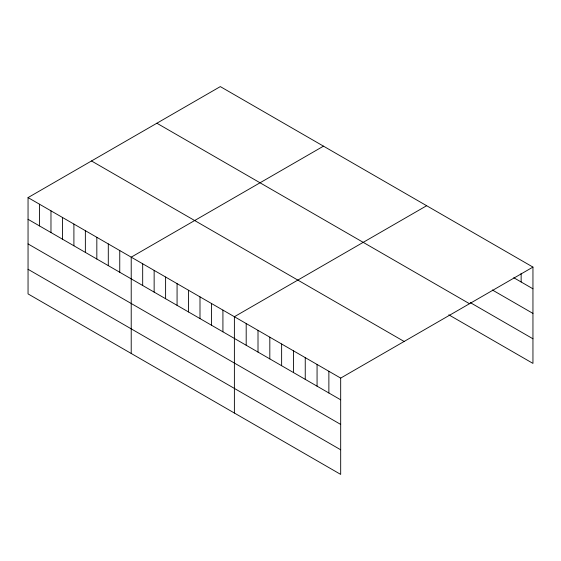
<?xml version="1.0" encoding="UTF-8"?>
<svg xmlns="http://www.w3.org/2000/svg" width="561" height="561" viewBox="0 0 561 561"><rect width="100%" height="100%" fill="white"/><g stroke="black" fill="none" stroke-linecap="round" stroke-linejoin="round"><path stroke-width="0.84" d="M28.05 197.598L340.681 378.093L340.681 474.403L28.05 293.908L28.05 197.598L220.319 86.597L532.95 267.092L532.95 363.402L448.8 314.819M323.487 146.155L131.218 257.162L131.218 353.472M426.655 205.719L234.386 316.727L234.386 413.036M340.681 378.093L532.95 267.092M513.757 277.723L532.95 288.803M492.355 289.981L532.95 313.417M470.209 302.561L532.95 338.781M156.87 123.224L469.501 303.718M91.499 160.965L404.13 341.467M28.05 219.309L340.681 399.811M28.05 243.93L340.681 424.425M28.05 269.294L340.681 449.789M521.141 273.298L521.141 281.987M328.872 371.277L328.872 392.988M317.063 364.461L317.063 386.171M305.247 357.638L305.247 379.355M293.438 350.821L293.438 372.532M281.629 343.998L281.629 365.716M269.82 337.182L269.82 358.893M258.011 330.366L258.011 352.077M246.195 323.543L246.195 345.26M222.92 310.107L222.92 331.824M211.462 303.487L211.462 325.205M199.996 296.874L199.996 318.585M188.531 290.254L188.531 311.965M177.073 283.635L177.073 305.345M165.607 277.015L165.607 298.733M154.142 270.402L154.142 292.113M142.683 263.782L142.683 285.493M119.752 250.543L119.752 272.26M108.294 243.93L108.294 265.641M96.829 237.31L96.829 259.021M85.363 230.69L85.363 252.401M73.905 224.07L73.905 245.788M62.439 217.451L62.439 239.168M50.974 210.838L50.974 232.549M39.515 204.218L39.515 225.929"/></g></svg>
